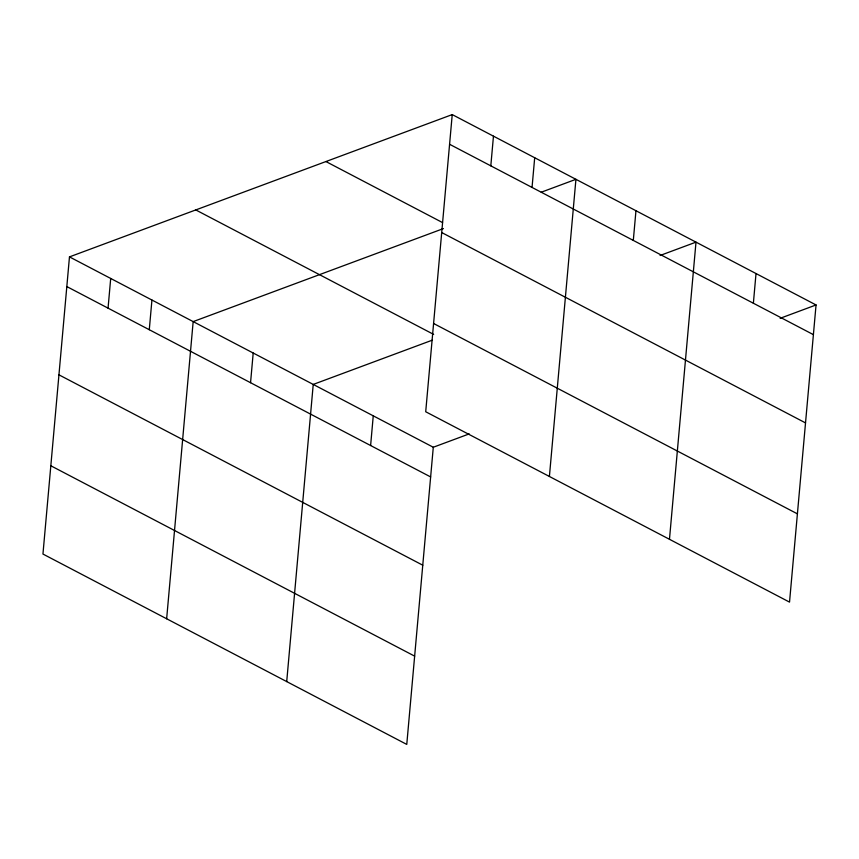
<?xml version="1.0" encoding="UTF-8"?>
<svg xmlns="http://www.w3.org/2000/svg" width="859" height="859" viewBox="0 0 859 859"><rect width="100%" height="100%" fill="white"/><g stroke="black" fill="none" stroke-linecap="round" stroke-linejoin="round"><path stroke-width="1.29" d="M452.231 114.591L425.71 411.751L789.528 602.116L816.05 304.956L452.231 114.591L69.472 256.884L42.95 554.044L406.769 744.409L433.29 447.249L469.207 433.902M108.051 308.145L110.704 278.456M149.283 329.716L151.936 300.038M166.646 618.77L193.168 321.61L443.427 228.58M250.549 382.706L253.201 353.017M286.713 681.584L313.234 384.424L432.109 340.239M370.616 445.52L373.257 415.842M490.811 165.851L493.463 136.173M532.043 187.434L534.695 157.745M549.406 476.477L575.927 179.316L541.256 192.212M633.308 240.413L635.961 210.723M669.472 539.291L695.994 242.141L660.077 255.488M753.375 303.238L756.017 273.549M780.133 318.313L816.05 304.956M449.579 144.28L813.398 334.645M325.915 161.546L442.546 222.578M441.709 232.542L805.527 422.907M433.591 323.489L797.41 513.854M195.777 209.929L433.655 334.398M69.472 256.884L433.29 447.249M66.819 286.573L430.638 476.938M58.949 374.835L422.768 565.201M50.831 465.771L414.65 656.136"/></g></svg>
